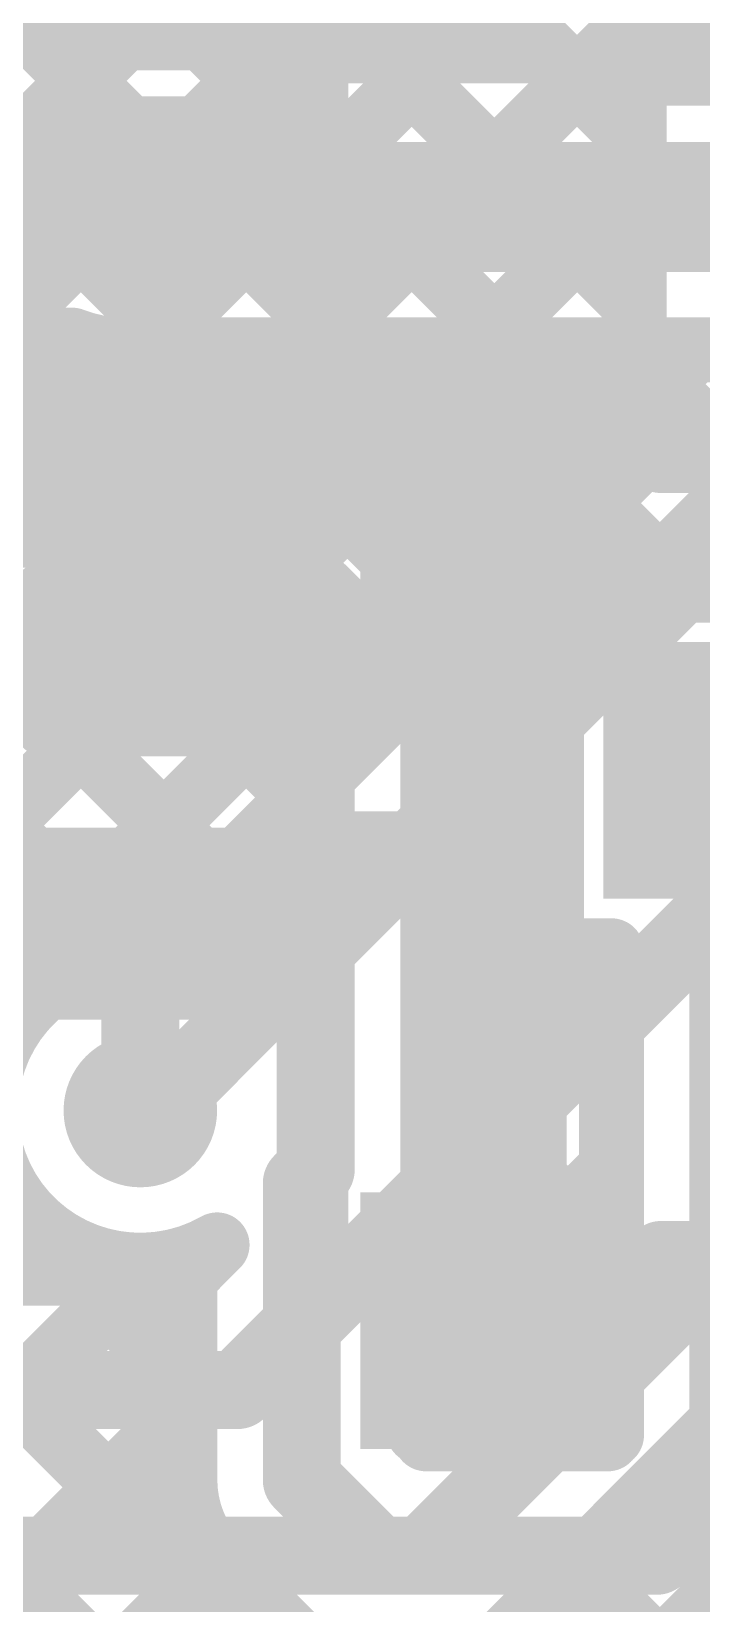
# Model space of a CAD drawing. Header units: millimetres. Extents: x 0.79 to 4.38, y 0.99 to 3.94.
# Drawn here: x 3.9762 to 4.0794, y 2.2732 to 2.515 of the extents above; entities that cross this region are included whole.
import ezdxf

# ---------------------------------------------------------------- set-up
doc = ezdxf.new("R2010")
doc.units = ezdxf.units.MM
doc.header["$MEASUREMENT"] = 0
for name, color, linetype in [('BottomLayer', 5, 'Continuous'), ('BottomOverlay', 54, 'Continuous'), ('BottomPaste', 16, 'Continuous'), ('BottomSolder', 6, 'Continuous'), ('MultiLayer', 9, 'Continuous'), ('TopLayer', 1, 'Continuous'), ('ViaHoleLayer', 16, 'Continuous')]:
    doc.layers.add(name, color=color, linetype=linetype)

# ---------------------------------------------------------------- blocks, each defined once
blk = doc.blocks.new('SOT23_3_B_96')
at = {"layer": 'BottomLayer'}
for points in [[(-0.02166, 0.05807), (-0.05316, 0.05807), (-0.02166, 0.02657), (-0.05316, 0.02657)], [(0.05314, 0.05807), (0.02165, 0.05807), (0.05314, 0.02657), (0.02165, 0.02657)], [(0.01574, -0.02657), (-0.01575, -0.02657), (0.01574, -0.05807), (-0.01575, -0.05807)]]:
    blk.add_solid(points, dxfattribs=at)
at = {"layer": 'BottomOverlay'}
for points, const_width in [([(-0.06409, 0.068, 1), (-0.07393, 0.068, 1)], 0.00984), ([(-0.07639, 0.068, 1), (-0.07147, 0.068, 1)], 0.00492), ([(-0.06655, 0.068, 1), (-0.06162, 0.068, 1)], 0.00492), ([(-0.01351, 0.032, 1), (-0.00851, 0.032, 1)], 0.005), ([(0.00849, 0.032, 1), (0.01349, 0.032, 1)], 0.005), ([(-0.06651, 0.03, 1), (-0.06151, 0.03, 1)], 0.005), ([(0.06149, 0.03, 1), (0.06649, 0.03, 1)], 0.005), ([(0.02649, -0.031, 1), (0.03149, -0.031, 1)], 0.005), ([(0.06149, -0.031, 1), (0.06649, -0.031, 1)], 0.005), ([(0.06149, -0.031, 1), (0.06649, -0.031, 1)], 0.005), ([(-0.06651, -0.032, 1), (-0.06151, -0.032, 1)], 0.005), ([(-0.06651, -0.032, 1), (-0.06151, -0.032, 1)], 0.005), ([(-0.03151, -0.032, 1), (-0.02651, -0.032, 1)], 0.005)]:
    blk.add_lwpolyline(points, format="xyb", close=True, dxfattribs=dict(at, const_width=const_width))
at = {"layer": 'BottomOverlay', "const_width": 0.01}
for points in [[(0.01099, 0.032), (-0.01101, 0.032)], [(-0.06401, 0.03), (-0.06401, -0.032)], [(0.06399, 0.03), (0.06399, -0.031)], [(0.06399, -0.031), (0.02899, -0.031)], [(-0.02901, -0.032), (-0.06401, -0.032)]]:
    blk.add_lwpolyline(points, dxfattribs=at)
at = {"layer": 'BottomPaste'}
for points in [[(-0.02166, 0.05807), (-0.05316, 0.05807), (-0.02166, 0.02657), (-0.05316, 0.02657)], [(0.05314, 0.05807), (0.02165, 0.05807), (0.05314, 0.02657), (0.02165, 0.02657)], [(0.01574, -0.02657), (-0.01575, -0.02657), (0.01574, -0.05807), (-0.01575, -0.05807)]]:
    blk.add_solid(points, dxfattribs=at)
at = {"layer": 'BottomSolder'}
for points in [[(-0.01766, 0.06207), (-0.05716, 0.06207), (-0.01766, 0.02257), (-0.05716, 0.02257)], [(0.05714, 0.06207), (0.01765, 0.06207), (0.05714, 0.02257), (0.01765, 0.02257)], [(0.01974, -0.02257), (-0.01975, -0.02257), (0.01974, -0.06207), (-0.01975, -0.06207)]]:
    blk.add_solid(points, dxfattribs=at)
blk = doc.blocks.new('R__0402_B_99')
at = {"layer": 'BottomLayer'}
for points in [[(-0.0275, 0.0125), (-0.0275, -0.0125), (-0.0095, 0.0125), (-0.0095, -0.0125)], [(0.0095, 0.0125), (0.0095, -0.0125), (0.0275, 0.0125), (0.0275, -0.0125)]]:
    blk.add_solid(points, dxfattribs=at)
at = {"layer": 'BottomOverlay', "const_width": 0.005}
for points in [[(-0.0325, 0.0175), (-0.0085, 0.0175)], [(-0.0325, 0.0175), (-0.0325, -0.0175)], [(0.0085, 0.0175), (0.0325, 0.0175)], [(0.0325, 0.0175), (0.0325, -0.0175)], [(-0.0325, -0.0175), (-0.0085, -0.0175)], [(0.0085, -0.0175), (0.0325, -0.0175)]]:
    blk.add_lwpolyline(points, dxfattribs=at)
at = {"layer": 'BottomOverlay', "const_width": 0.0025}
for points in [[(-0.03375, 0.0175, 1), (-0.03125, 0.0175, 1)], [(-0.03375, 0.0175, 1), (-0.03125, 0.0175, 1)], [(-0.00975, 0.0175, 1), (-0.00725, 0.0175, 1)], [(0.00725, 0.0175, 1), (0.00975, 0.0175, 1)], [(0.03125, 0.0175, 1), (0.03375, 0.0175, 1)], [(0.03125, 0.0175, 1), (0.03375, 0.0175, 1)], [(-0.03375, -0.0175, 1), (-0.03125, -0.0175, 1)], [(-0.03375, -0.0175, 1), (-0.03125, -0.0175, 1)], [(-0.00975, -0.0175, 1), (-0.00725, -0.0175, 1)], [(0.00725, -0.0175, 1), (0.00975, -0.0175, 1)], [(0.03125, -0.0175, 1), (0.03375, -0.0175, 1)], [(0.03125, -0.0175, 1), (0.03375, -0.0175, 1)]]:
    blk.add_lwpolyline(points, format="xyb", close=True, dxfattribs=at)
at = {"layer": 'BottomPaste'}
for points in [[(-0.0275, 0.0125), (-0.0275, -0.0125), (-0.0095, 0.0125), (-0.0095, -0.0125)], [(0.0095, 0.0125), (0.0095, -0.0125), (0.0275, 0.0125), (0.0275, -0.0125)]]:
    blk.add_solid(points, dxfattribs=at)
at = {"layer": 'BottomSolder'}
for points in [[(-0.0315, 0.0165), (-0.0315, -0.0165), (-0.0055, 0.0165), (-0.0055, -0.0165)], [(0.0055, 0.0165), (0.0055, -0.0165), (0.0315, 0.0165), (0.0315, -0.0165)]]:
    blk.add_solid(points, dxfattribs=at)
blk = doc.blocks.new('R__0402_B_100')
at = {"layer": 'BottomLayer'}
for points in [[(-0.0275, 0.0125), (-0.0275, -0.0125), (-0.0095, 0.0125), (-0.0095, -0.0125)], [(0.0095, 0.0125), (0.0095, -0.0125), (0.0275, 0.0125), (0.0275, -0.0125)]]:
    blk.add_solid(points, dxfattribs=at)
at = {"layer": 'BottomOverlay', "const_width": 0.005}
for points in [[(-0.0325, 0.0175), (-0.0085, 0.0175)], [(-0.0325, 0.0175), (-0.0325, -0.0175)], [(0.0085, 0.0175), (0.0325, 0.0175)], [(0.0325, 0.0175), (0.0325, -0.0175)], [(-0.0325, -0.0175), (-0.0085, -0.0175)], [(0.0085, -0.0175), (0.0325, -0.0175)]]:
    blk.add_lwpolyline(points, dxfattribs=at)
at = {"layer": 'BottomOverlay', "const_width": 0.0025}
for points in [[(-0.03375, 0.0175, 1), (-0.03125, 0.0175, 1)], [(-0.03375, 0.0175, 1), (-0.03125, 0.0175, 1)], [(-0.00975, 0.0175, 1), (-0.00725, 0.0175, 1)], [(0.00725, 0.0175, 1), (0.00975, 0.0175, 1)], [(0.03125, 0.0175, 1), (0.03375, 0.0175, 1)], [(0.03125, 0.0175, 1), (0.03375, 0.0175, 1)], [(-0.03375, -0.0175, 1), (-0.03125, -0.0175, 1)], [(-0.03375, -0.0175, 1), (-0.03125, -0.0175, 1)], [(-0.00975, -0.0175, 1), (-0.00725, -0.0175, 1)], [(0.00725, -0.0175, 1), (0.00975, -0.0175, 1)], [(0.03125, -0.0175, 1), (0.03375, -0.0175, 1)], [(0.03125, -0.0175, 1), (0.03375, -0.0175, 1)]]:
    blk.add_lwpolyline(points, format="xyb", close=True, dxfattribs=at)
at = {"layer": 'BottomPaste'}
for points in [[(-0.0275, 0.0125), (-0.0275, -0.0125), (-0.0095, 0.0125), (-0.0095, -0.0125)], [(0.0095, 0.0125), (0.0095, -0.0125), (0.0275, 0.0125), (0.0275, -0.0125)]]:
    blk.add_solid(points, dxfattribs=at)
at = {"layer": 'BottomSolder'}
for points in [[(-0.0315, 0.0165), (-0.0315, -0.0165), (-0.0055, 0.0165), (-0.0055, -0.0165)], [(0.0055, 0.0165), (0.0055, -0.0165), (0.0315, 0.0165), (0.0315, -0.0165)]]:
    blk.add_solid(points, dxfattribs=at)
blk = doc.blocks.new('SOT23_3_B_101')
at = {"layer": 'BottomLayer'}
for points in [[(-0.02166, 0.05807), (-0.05316, 0.05807), (-0.02166, 0.02657), (-0.05316, 0.02657)], [(0.05314, 0.05807), (0.02165, 0.05807), (0.05314, 0.02657), (0.02165, 0.02657)], [(0.01574, -0.02657), (-0.01575, -0.02657), (0.01574, -0.05807), (-0.01575, -0.05807)]]:
    blk.add_solid(points, dxfattribs=at)
at = {"layer": 'BottomOverlay'}
for points, const_width in [([(-0.06409, 0.068, 1), (-0.07393, 0.068, 1)], 0.00984), ([(-0.07639, 0.068, 1), (-0.07147, 0.068, 1)], 0.00492), ([(-0.06655, 0.068, 1), (-0.06162, 0.068, 1)], 0.00492), ([(-0.01351, 0.032, 1), (-0.00851, 0.032, 1)], 0.005), ([(0.00849, 0.032, 1), (0.01349, 0.032, 1)], 0.005), ([(-0.06651, 0.03, 1), (-0.06151, 0.03, 1)], 0.005), ([(0.06149, 0.03, 1), (0.06649, 0.03, 1)], 0.005), ([(0.02649, -0.031, 1), (0.03149, -0.031, 1)], 0.005), ([(0.06149, -0.031, 1), (0.06649, -0.031, 1)], 0.005), ([(0.06149, -0.031, 1), (0.06649, -0.031, 1)], 0.005), ([(-0.06651, -0.032, 1), (-0.06151, -0.032, 1)], 0.005), ([(-0.06651, -0.032, 1), (-0.06151, -0.032, 1)], 0.005), ([(-0.03151, -0.032, 1), (-0.02651, -0.032, 1)], 0.005)]:
    blk.add_lwpolyline(points, format="xyb", close=True, dxfattribs=dict(at, const_width=const_width))
at = {"layer": 'BottomOverlay', "const_width": 0.01}
for points in [[(0.01099, 0.032), (-0.01101, 0.032)], [(-0.06401, 0.03), (-0.06401, -0.032)], [(0.06399, 0.03), (0.06399, -0.031)], [(0.06399, -0.031), (0.02899, -0.031)], [(-0.02901, -0.032), (-0.06401, -0.032)]]:
    blk.add_lwpolyline(points, dxfattribs=at)
at = {"layer": 'BottomPaste'}
for points in [[(-0.02166, 0.05807), (-0.05316, 0.05807), (-0.02166, 0.02657), (-0.05316, 0.02657)], [(0.05314, 0.05807), (0.02165, 0.05807), (0.05314, 0.02657), (0.02165, 0.02657)], [(0.01574, -0.02657), (-0.01575, -0.02657), (0.01574, -0.05807), (-0.01575, -0.05807)]]:
    blk.add_solid(points, dxfattribs=at)
at = {"layer": 'BottomSolder'}
for points in [[(-0.01766, 0.06207), (-0.05716, 0.06207), (-0.01766, 0.02257), (-0.05716, 0.02257)], [(0.05714, 0.06207), (0.01765, 0.06207), (0.05714, 0.02257), (0.01765, 0.02257)], [(0.01974, -0.02257), (-0.01975, -0.02257), (0.01974, -0.06207), (-0.01975, -0.06207)]]:
    blk.add_solid(points, dxfattribs=at)
blk = doc.blocks.new('R__0402_B_103')
at = {"layer": 'BottomLayer'}
for points in [[(-0.0275, 0.0125), (-0.0275, -0.0125), (-0.0095, 0.0125), (-0.0095, -0.0125)], [(0.0095, 0.0125), (0.0095, -0.0125), (0.0275, 0.0125), (0.0275, -0.0125)]]:
    blk.add_solid(points, dxfattribs=at)
at = {"layer": 'BottomOverlay', "const_width": 0.005}
for points in [[(-0.0085, 0.0175), (-0.0325, 0.0175)], [(-0.0325, -0.0175), (-0.0325, 0.0175)], [(0.0325, 0.0175), (0.0085, 0.0175)], [(0.0325, -0.0175), (0.0325, 0.0175)], [(-0.0085, -0.0175), (-0.0325, -0.0175)], [(0.0325, -0.0175), (0.0085, -0.0175)]]:
    blk.add_lwpolyline(points, dxfattribs=at)
at = {"layer": 'BottomOverlay', "const_width": 0.0025}
for points in [[(-0.03375, 0.0175, 1), (-0.03125, 0.0175, 1)], [(-0.03375, 0.0175, 1), (-0.03125, 0.0175, 1)], [(-0.00975, 0.0175, 1), (-0.00725, 0.0175, 1)], [(0.00725, 0.0175, 1), (0.00975, 0.0175, 1)], [(0.03125, 0.0175, 1), (0.03375, 0.0175, 1)], [(0.03125, 0.0175, 1), (0.03375, 0.0175, 1)], [(-0.03375, -0.0175, 1), (-0.03125, -0.0175, 1)], [(-0.03375, -0.0175, 1), (-0.03125, -0.0175, 1)], [(-0.00975, -0.0175, 1), (-0.00725, -0.0175, 1)], [(0.00725, -0.0175, 1), (0.00975, -0.0175, 1)], [(0.03125, -0.0175, 1), (0.03375, -0.0175, 1)], [(0.03125, -0.0175, 1), (0.03375, -0.0175, 1)]]:
    blk.add_lwpolyline(points, format="xyb", close=True, dxfattribs=at)
at = {"layer": 'BottomPaste'}
for points in [[(-0.0275, 0.0125), (-0.0275, -0.0125), (-0.0095, 0.0125), (-0.0095, -0.0125)], [(0.0095, 0.0125), (0.0095, -0.0125), (0.0275, 0.0125), (0.0275, -0.0125)]]:
    blk.add_solid(points, dxfattribs=at)
at = {"layer": 'BottomSolder'}
for points in [[(-0.0315, 0.0165), (-0.0315, -0.0165), (-0.0055, 0.0165), (-0.0055, -0.0165)], [(0.0055, 0.0165), (0.0055, -0.0165), (0.0315, 0.0165), (0.0315, -0.0165)]]:
    blk.add_solid(points, dxfattribs=at)

msp = doc.modelspace()

# ---------------------------------------------------------------- linework, layer by layer
at = {"layer": 'BottomLayer'}
for points, const_width in [([(3.88949, 2.53104), (3.98303, 2.4375)], 0.01), ([(3.99049, 2.488), (3.99049, 2.4885)], 0.02), ([(3.99049, 2.488), (4.09649, 2.488)], 0.02), ([(3.96982, 2.4675), (3.98251, 2.4675)], 0.01), ([(3.98132, 2.4675), (4.01132, 2.4375)], 0.01), ([(3.87177, 2.34442), (3.99335, 2.466)], 0.01), ([(3.99049, 2.466), (4.08738, 2.466)], 0.01), ([(3.99313, 2.4375), (4.02163, 2.466)], 0.01), ([(4.0111, 2.466), (4.05625, 2.42085)], 0.01), ([(4.01882, 2.4349), (4.04992, 2.466)], 0.01), ([(4.03133, 2.41913), (4.0782, 2.466)], 0.01), ([(4.03939, 2.466), (4.07632, 2.42907)], 0.01), ([(4.06767, 2.466), (4.09365, 2.44001)], 0.01), ([(3.962, 2.4515), (3.99432, 2.4515)], 0.025), ([(3.99432, 2.4515), (4.03327, 2.4515)], 0.025), ([(4.03327, 2.4515), (4.04609, 2.43867)], 0.025), ([(4.06956, 2.42907), (4.09365, 2.45316)], 0.01), ([(4.04609, 2.31667), (4.04609, 2.43867)], 0.025), ([(3.96982, 2.4375), (4.01882, 2.4375)], 0.01), ([(4.01882, 2.43125), (4.01882, 2.4375)], 0.01), ([(3.87515, 2.43224), (3.99985, 2.30754)], 0.01), ([(4.02126, 2.4292), (4.0327, 2.41775)], 0.01), ([(4.05625, 2.42907), (4.09365, 2.42907)], 0.01), ([(4.05625, 2.37357), (4.05625, 2.42907)], 0.01), ([(3.99047, 2.4165), (3.99432, 2.4165)], 0.012), ([(3.99432, 2.4165), (4.0085, 2.4165)], 0.012), ([(4.0085, 2.4165), (4.02, 2.405)], 0.012), ([(4.038, 2.39751), (4.05625, 2.41576)], 0.01), ([(4.0364, 2.41241), (4.05625, 2.39256)], 0.01), ([(3.8689, 2.41021), (4.1034, 2.17571)], 0.01), ([(4.02, 2.33996), (4.02, 2.405)], 0.012), ([(4.038, 2.33996), (4.038, 2.405)], 0.01), ([(4.0835, 2.29159), (4.0835, 2.40132)], 0.012), ([(4.038, 2.36923), (4.05625, 2.38748)], 0.01), ([(4.038, 2.38253), (4.0655, 2.35503)], 0.01), ([(3.8689, 2.38193), (4.1034, 2.14742)], 0.01), ([(3.993, 2.37818), (3.99432, 2.3795)], 0.012), ([(3.993, 2.349), (3.993, 2.37818)], 0.012), ([(4.05625, 2.37357), (4.0655, 2.37357)], 0.01), ([(4.0655, 2.29905), (4.0655, 2.37357)], 0.01), ([(4.038, 2.34094), (4.0655, 2.36844)], 0.01), ([(4.038, 2.35425), (4.0655, 2.32675)], 0.01), ([(4.01785, 2.33781), (4.02, 2.33996)], 0.012), ([(4.01785, 2.29215), (4.01785, 2.33781)], 0.012), ([(4.03585, 2.31051), (4.0655, 2.34015)], 0.01), ([(3.8654, 2.22491), (3.9745, 2.33401)], 0.01), ([(4.03585, 2.29961), (4.03585, 2.33143)], 0.01), ([(4.03585, 2.32811), (4.06521, 2.29876)], 0.01), ([(3.8654, 2.19663), (3.99398, 2.32521)], 0.01), ([(3.99985, 2.29215), (3.99985, 2.3262)], 0.01), ([(4.05212, 2.2985), (4.0655, 2.31187)], 0.01), ([(3.8654, 2.16834), (3.99985, 2.30279)], 0.01), ([(4.03696, 2.2985), (4.06495, 2.2985)], 0.01), ([(4.01785, 2.29215), (4.0295, 2.2805)], 0.012), ([(4.0724, 2.2805), (4.0835, 2.29159)], 0.012), ([(4.0295, 2.2805), (4.0724, 2.2805)], 0.012), ([(3.80734, 2.082), (4.00494, 2.2796)], 0.01), ([(4.00515, 2.2794), (4.01675, 2.26779)], 0.01)]:
    msp.add_lwpolyline(points, dxfattribs=dict(at, const_width=const_width))
for points, const_width in [([(3.98549, 2.4885, 1), (3.99549, 2.4885, 1)], 0.01), ([(3.98549, 2.488, 1), (3.99549, 2.488, 1)], 0.01), ([(3.98549, 2.488, 1), (3.99549, 2.488, 1)], 0.01), ([(3.97882, 2.4675, 1), (3.98382, 2.4675, 1)], 0.005), ([(3.98, 2.4675, 1), (3.98501, 2.4675, 1)], 0.005), ([(3.98, 2.4675, 1), (3.98501, 2.4675, 1)], 0.005), ([(3.98, 2.4675, 1), (3.98501, 2.4675, 1)], 0.005), ([(3.98799, 2.466, 1), (3.99299, 2.466, 1)], 0.005), ([(3.98799, 2.466, 1), (3.99299, 2.466, 1)], 0.005), ([(3.98799, 2.466, 1), (3.99299, 2.466, 1)], 0.005), ([(3.99085, 2.466, 1), (3.99585, 2.466, 1)], 0.005), ([(4.0086, 2.466, 1), (4.0136, 2.466, 1)], 0.005), ([(4.01913, 2.466, 1), (4.02413, 2.466, 1)], 0.005), ([(4.03689, 2.466, 1), (4.04189, 2.466, 1)], 0.005), ([(4.04742, 2.466, 1), (4.05242, 2.466, 1)], 0.005), ([(4.06517, 2.466, 1), (4.07017, 2.466, 1)], 0.005), ([(4.0757, 2.466, 1), (4.0807, 2.466, 1)], 0.005), ([(3.98807, 2.4515, 1), (4.00057, 2.4515, 1)], 0.0125), ([(3.98807, 2.4515, 1), (4.00057, 2.4515, 1)], 0.0125), ([(4.02702, 2.4515, 1), (4.03952, 2.4515, 1)], 0.0125), ([(4.02702, 2.4515, 1), (4.03952, 2.4515, 1)], 0.0125), ([(4.03984, 2.43867, 1), (4.05234, 2.43867, 1)], 0.0125), ([(4.03984, 2.43867, 1), (4.05234, 2.43867, 1)], 0.0125), ([(3.98053, 2.4375, 1), (3.98553, 2.4375, 1)], 0.005), ([(3.99063, 2.4375, 1), (3.99563, 2.4375, 1)], 0.005), ([(4.00882, 2.4375, 1), (4.01382, 2.4375, 1)], 0.005), ([(4.01632, 2.4375, 1), (4.02132, 2.4375, 1)], 0.005), ([(4.01632, 2.4375, 1), (4.02132, 2.4375, 1)], 0.005), ([(4.01632, 2.4349, 1), (4.02132, 2.4349, 1)], 0.005), ([(4.01632, 2.43125, 1), (4.02132, 2.43125, 1)], 0.005), ([(4.01632, 2.43125, 1), (4.02132, 2.43125, 1)], 0.005), ([(4.01632, 2.43125, 1), (4.02132, 2.43125, 1)], 0.005), ([(4.01873, 2.42922, 1), (4.02373, 2.42922, 1)], 0.005), ([(4.01876, 2.4292, 1), (4.02376, 2.4292, 1)], 0.005), ([(4.01876, 2.4292, 1), (4.02376, 2.4292, 1)], 0.005), ([(4.05375, 2.42907, 1), (4.05875, 2.42907, 1)], 0.005), ([(4.05375, 2.42907, 1), (4.05875, 2.42907, 1)], 0.005), ([(4.06706, 2.42907, 1), (4.07206, 2.42907, 1)], 0.005), ([(4.07382, 2.42907, 1), (4.07882, 2.42907, 1)], 0.005), ([(4.05375, 2.42085, 1), (4.05875, 2.42085, 1)], 0.005), ([(4.02883, 2.41913, 1), (4.03383, 2.41913, 1)], 0.005), ([(3.98747, 2.4165, 1), (3.99347, 2.4165, 1)], 0.006), ([(3.99132, 2.4165, 1), (3.99732, 2.4165, 1)], 0.006), ([(3.99132, 2.4165, 1), (3.99732, 2.4165, 1)], 0.006), ([(4.0055, 2.4165, 1), (4.0115, 2.4165, 1)], 0.006), ([(4.0055, 2.4165, 1), (4.0115, 2.4165, 1)], 0.006), ([(4.0302, 2.41775, 1), (4.0352, 2.41775, 1)], 0.005), ([(4.0302, 2.41775, 1), (4.0352, 2.41775, 1)], 0.005), ([(4.03023, 2.41773, 1), (4.03523, 2.41773, 1)], 0.005), ([(4.05375, 2.41576, 1), (4.05875, 2.41576, 1)], 0.005), ([(4.0339, 2.41241, 1), (4.0389, 2.41241, 1)], 0.005), ([(4.017, 2.405, 1), (4.023, 2.405, 1)], 0.006), ([(4.017, 2.405, 1), (4.023, 2.405, 1)], 0.006), ([(4.0355, 2.405, 1), (4.0405, 2.405, 1)], 0.005), ([(4.0355, 2.405, 1), (4.0405, 2.405, 1)], 0.005), ([(4.0355, 2.405, 1), (4.0405, 2.405, 1)], 0.005), ([(4.0805, 2.40132, 1), (4.0865, 2.40132, 1)], 0.006), ([(4.0355, 2.39751, 1), (4.0405, 2.39751, 1)], 0.005), ([(4.05375, 2.39256, 1), (4.05875, 2.39256, 1)], 0.005), ([(4.05375, 2.38748, 1), (4.05875, 2.38748, 1)], 0.005), ([(4.0355, 2.38253, 1), (4.0405, 2.38253, 1)], 0.005), ([(3.99132, 2.3795, 1), (3.99732, 2.3795, 1)], 0.006), ([(3.99, 2.37818, 1), (3.996, 2.37818, 1)], 0.006), ([(3.99, 2.37818, 1), (3.996, 2.37818, 1)], 0.006), ([(4.05375, 2.37357, 1), (4.05875, 2.37357, 1)], 0.005), ([(4.05375, 2.37357, 1), (4.05875, 2.37357, 1)], 0.005), ([(4.063, 2.37357, 1), (4.068, 2.37357, 1)], 0.005), ([(4.063, 2.37357, 1), (4.068, 2.37357, 1)], 0.005), ([(4.0355, 2.36923, 1), (4.0405, 2.36923, 1)], 0.005), ([(4.063, 2.36844, 1), (4.068, 2.36844, 1)], 0.005), ([(3.98709, 2.349, 1), (3.99891, 2.349, 1)], 0.01181), ([(4.0355, 2.35425, 1), (4.0405, 2.35425, 1)], 0.005), ([(4.063, 2.35503, 1), (4.068, 2.35503, 1)], 0.005), ([(3.99, 2.349, 1), (3.996, 2.349, 1)], 0.006), ([(4.017, 2.33996, 1), (4.023, 2.33996, 1)], 0.006), ([(4.017, 2.33996, 1), (4.023, 2.33996, 1)], 0.006), ([(4.0355, 2.34094, 1), (4.0405, 2.34094, 1)], 0.005), ([(4.01485, 2.33781, 1), (4.02085, 2.33781, 1)], 0.006), ([(4.01485, 2.33781, 1), (4.02085, 2.33781, 1)], 0.006), ([(4.0355, 2.33996, 1), (4.0405, 2.33996, 1)], 0.005), ([(4.0355, 2.33996, 1), (4.0405, 2.33996, 1)], 0.005), ([(4.0355, 2.33996, 1), (4.0405, 2.33996, 1)], 0.005), ([(4.063, 2.34015, 1), (4.068, 2.34015, 1)], 0.005), ([(3.972, 2.33401, 1), (3.977, 2.33401, 1)], 0.005), ([(4.03335, 2.33143, 1), (4.03835, 2.33143, 1)], 0.005), ([(4.03335, 2.33143, 1), (4.03835, 2.33143, 1)], 0.005), ([(4.03335, 2.33143, 1), (4.03835, 2.33143, 1)], 0.005), ([(4.03335, 2.32811, 1), (4.03835, 2.32811, 1)], 0.005), ([(4.063, 2.32675, 1), (4.068, 2.32675, 1)], 0.005), ([(3.99148, 2.32521, 1), (3.99648, 2.32521, 1)], 0.005), ([(3.99735, 2.3262, 1), (4.00235, 2.3262, 1)], 0.005), ([(3.99735, 2.3262, 1), (4.00235, 2.3262, 1)], 0.005), ([(4.03984, 2.31667, 1), (4.05234, 2.31667, 1)], 0.0125), ([(4.063, 2.31187, 1), (4.068, 2.31187, 1)], 0.005), ([(4.03335, 2.31051, 1), (4.03835, 2.31051, 1)], 0.005), ([(3.99735, 2.30754, 1), (4.00235, 2.30754, 1)], 0.005), ([(3.99735, 2.30279, 1), (4.00235, 2.30279, 1)], 0.005), ([(4.03335, 2.29961, 1), (4.03835, 2.29961, 1)], 0.005), ([(4.03446, 2.2985, 1), (4.03946, 2.2985, 1)], 0.005), ([(4.04962, 2.2985, 1), (4.05462, 2.2985, 1)], 0.005), ([(4.06245, 2.2985, 1), (4.06745, 2.2985, 1)], 0.005), ([(4.06271, 2.29876, 1), (4.06771, 2.29876, 1)], 0.005), ([(4.063, 2.29905, 1), (4.068, 2.29905, 1)], 0.005), ([(4.01485, 2.29215, 1), (4.02085, 2.29215, 1)], 0.006), ([(4.01485, 2.29215, 1), (4.02085, 2.29215, 1)], 0.006), ([(4.0805, 2.29159, 1), (4.0865, 2.29159, 1)], 0.006), ([(4.0805, 2.29159, 1), (4.0865, 2.29159, 1)], 0.006), ([(3.99735, 2.29215, 1), (4.00235, 2.29215, 1)], 0.005), ([(3.99735, 2.29215, 1), (4.00235, 2.29215, 1)], 0.005), ([(3.99735, 2.29215, 1), (4.00235, 2.29215, 1)], 0.005), ([(4.0265, 2.2805, 1), (4.0325, 2.2805, 1)], 0.006), ([(4.0265, 2.2805, 1), (4.0325, 2.2805, 1)], 0.006), ([(4.0694, 2.2805, 1), (4.0754, 2.2805, 1)], 0.006), ([(4.0694, 2.2805, 1), (4.0754, 2.2805, 1)], 0.006), ([(4.00244, 2.2796, 1), (4.00744, 2.2796, 1)], 0.005), ([(4.00262, 2.27942, 1), (4.00762, 2.27942, 1)], 0.005), ([(4.00265, 2.2794, 1), (4.00765, 2.2794, 1)], 0.005), ([(4.00265, 2.2794, 1), (4.00765, 2.2794, 1)], 0.005)]:
    msp.add_lwpolyline(points, format="xyb", close=True, dxfattribs=dict(at, const_width=const_width))
at = {"layer": 'BottomLayer', "const_width": 0.01}
for points in [[(3.99049, 2.466, -0.093119), (3.98251, 2.4675)], [(3.99049, 2.466, -0.093119), (3.98251, 2.4675)], [(4.01882, 2.43125, -0.044256), (4.02126, 2.4292)], [(4.01882, 2.43125, -0.04379), (4.02123, 2.42922)], [(4.0327, 2.41775, -0.199396), (4.038, 2.405)], [(4.03273, 2.41773, -0.198912), (4.038, 2.405)], [(3.99985, 2.3262, -0.638441), (3.97116, 2.3585)], [(4.038, 2.33996, -0.124066), (4.03585, 2.33143)], [(4.038, 2.33996, -0.124066), (4.03585, 2.33143)], [(4.00512, 2.27942, -0.198912), (3.99985, 2.29215)], [(4.00515, 2.2794, -0.199396), (3.99985, 2.29215)]]:
    msp.add_lwpolyline(points, format="xyb", dxfattribs=at)
at = {"layer": 'BottomLayer'}
msp.add_solid([(4.07349, 2.507), (4.15149, 2.507), (4.07349, 2.58), (4.15149, 2.58)], dxfattribs=at)
at = {"layer": 'MultiLayer', "const_width": 0.01181}
msp.add_lwpolyline([(3.98709, 2.349, 1), (3.99891, 2.349, 1)], format="xyb", close=True, dxfattribs=at)
at = {"layer": 'TopLayer'}
for points, const_width in [([(4.069, 2.44846), (4.069, 2.83622)], 0.01), ([(3.8585, 2.7091), (4.069, 2.49861)], 0.01), ([(3.85807, 2.68408), (4.069, 2.47315)], 0.01), ([(3.84733, 2.66937), (4.06862, 2.44807)], 0.01), ([(3.8346, 2.65664), (4.05589, 2.43535)], 0.01), ([(3.82187, 2.64391), (4.04316, 2.42262)], 0.01), ([(3.80914, 2.63118), (4.03044, 2.40989)], 0.01), ([(3.79642, 2.61846), (4.01771, 2.39716)], 0.01), ([(3.78369, 2.60573), (4.00498, 2.38444)], 0.01), ([(3.77096, 2.593), (3.99122, 2.37274)], 0.01), ([(3.80044, 2.324), (4.069, 2.59256)], 0.01), ([(3.75823, 2.58027), (3.97451, 2.364)], 0.01), ([(3.82589, 2.324), (4.069, 2.56711)], 0.01), ([(3.85135, 2.324), (4.069, 2.54165)], 0.01), ([(3.8768, 2.324), (4.069, 2.5162)], 0.01), ([(3.90226, 2.324), (4.069, 2.49074)], 0.01), ([(3.92772, 2.324), (4.069, 2.46528)], 0.01), ([(3.99335, 2.37281), (4.069, 2.44846)], 0.01), ([(3.995, 2.349), (4.087, 2.441)], 0.012), ([(4.00794, 2.306), (4.113, 2.41106)], 0.012), ([(4.0365, 2.2805), (4.141, 2.385)], 0.012), ([(3.84101, 2.0591), (4.154, 2.37209)], 0.01), ([(4.04925, 2.26779), (4.1537, 2.37225)], 0.01), ([(3.993, 2.349), (3.995, 2.349)], 0.012), ([(3.85374, 2.04638), (4.154, 2.34664)], 0.01), ([(3.97863, 2.324), (3.98234, 2.32771)], 0.01), ([(4.00049, 2.324), (4.00481, 2.32833)], 0.01), ([(3.76846, 2.324), (4.00049, 2.324)], 0.01), ([(3.761, 2.306), (4.00794, 2.306)], 0.012), ([(4.07271, 2.29125), (4.154, 2.20996)], 0.01), ([(3.65981, 2.2805), (4.0365, 2.2805)], 0.012), ([(4.05998, 2.27852), (4.154, 2.1845)], 0.01)]:
    msp.add_lwpolyline(points, dxfattribs=dict(at, const_width=const_width))
for points, const_width in [([(4.0665, 2.5162, 1), (4.0715, 2.5162, 1)], 0.005), ([(4.0665, 2.49861, 1), (4.0715, 2.49861, 1)], 0.005), ([(4.0665, 2.49074, 1), (4.0715, 2.49074, 1)], 0.005), ([(4.0665, 2.47315, 1), (4.0715, 2.47315, 1)], 0.005), ([(4.0665, 2.46528, 1), (4.0715, 2.46528, 1)], 0.005), ([(4.06612, 2.44807, 1), (4.07112, 2.44807, 1)], 0.005), ([(4.0665, 2.44846, 1), (4.0715, 2.44846, 1)], 0.005), ([(4.0665, 2.44846, 1), (4.0715, 2.44846, 1)], 0.005), ([(4.05339, 2.43535, 1), (4.05839, 2.43535, 1)], 0.005), ([(4.04066, 2.42262, 1), (4.04566, 2.42262, 1)], 0.005), ([(4.02794, 2.40989, 1), (4.03294, 2.40989, 1)], 0.005), ([(4.01521, 2.39716, 1), (4.02021, 2.39716, 1)], 0.005), ([(4.00248, 2.38444, 1), (4.00748, 2.38444, 1)], 0.005), ([(3.98872, 2.37274, 1), (3.99372, 2.37274, 1)], 0.005), ([(3.99085, 2.37281, 1), (3.99585, 2.37281, 1)], 0.005), ([(3.99085, 2.37281, 1), (3.99585, 2.37281, 1)], 0.005), ([(3.97201, 2.364, 1), (3.97701, 2.364, 1)], 0.005), ([(3.98709, 2.349, 1), (3.99891, 2.349, 1)], 0.01181), ([(3.99, 2.349, 1), (3.996, 2.349, 1)], 0.006), ([(3.992, 2.349, 1), (3.998, 2.349, 1)], 0.006), ([(3.992, 2.349, 1), (3.998, 2.349, 1)], 0.006), ([(3.97984, 2.32771, 1), (3.98484, 2.32771, 1)], 0.005), ([(4.00231, 2.32833, 1), (4.00731, 2.32833, 1)], 0.005), ([(4.00231, 2.32833, 1), (4.00731, 2.32833, 1)], 0.005), ([(3.97613, 2.324, 1), (3.98113, 2.324, 1)], 0.005), ([(3.99799, 2.324, 1), (4.00299, 2.324, 1)], 0.005), ([(3.99799, 2.324, 1), (4.00299, 2.324, 1)], 0.005), ([(4.00494, 2.306, 1), (4.01094, 2.306, 1)], 0.006), ([(4.00494, 2.306, 1), (4.01094, 2.306, 1)], 0.006), ([(4.07021, 2.29125, 1), (4.07521, 2.29125, 1)], 0.005), ([(4.0335, 2.2805, 1), (4.0395, 2.2805, 1)], 0.006), ([(4.0335, 2.2805, 1), (4.0395, 2.2805, 1)], 0.006), ([(4.05748, 2.27852, 1), (4.06248, 2.27852, 1)], 0.005)]:
    msp.add_lwpolyline(points, format="xyb", close=True, dxfattribs=dict(at, const_width=const_width))
at = {"layer": 'TopLayer', "const_width": 0.01}
msp.add_lwpolyline([(4.00481, 2.32833, -1.310181), (3.99335, 2.37281)], format="xyb", dxfattribs=at)
at = {"layer": 'ViaHoleLayer', "const_width": 0.00591}
msp.add_lwpolyline([(3.99005, 2.349, 1), (3.99595, 2.349, 1)], format="xyb", close=True, dxfattribs=at)

# ---------------------------------------------------------------- block references
for name, p, rotation in [('R__0402_B_100', (3.99432, 2.544), 90), ('SOT23_3_B_101', (4.08399, 2.481), 180), ('R__0402_B_103', (3.99432, 2.47), 270), ('R__0402_B_99', (3.99432, 2.398), 90), ('SOT23_3_B_96', (4.08399, 2.359), 180)]:
    msp.add_blockref(name, p, dxfattribs=dict(rotation=rotation))

doc.saveas('drawing.dxf')
